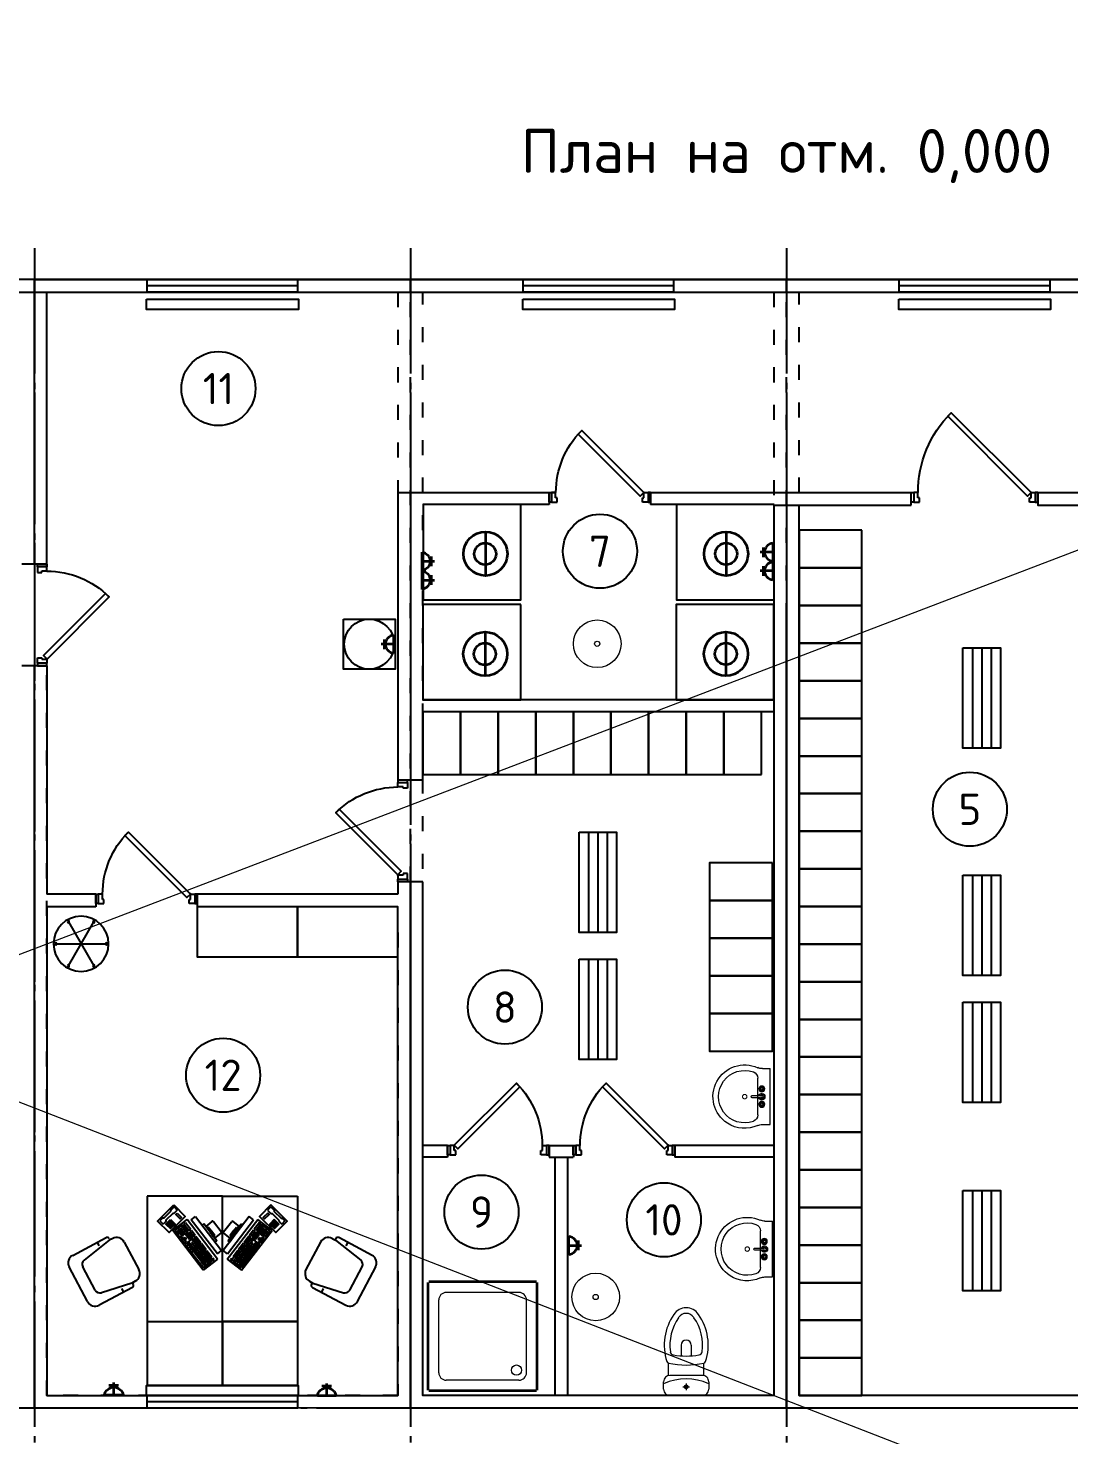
# Model space of a CAD drawing. Header units: millimetres. Extents: x 3795014 to 4300160, y 3869364 to 4016788.
# Drawn here: x 4190430 to 4198733, y 3992090 to 4003309 of the extents above; entities that cross this region are included whole.
import ezdxf
from ezdxf.enums import TextEntityAlignment as Align

# ---------------------------------------------------------------- set-up
doc = ezdxf.new("R2010")
doc.units = ezdxf.units.MM
doc.linetypes.add('ACAD_ISO03W100', pattern=[30, 12, -18])
doc.linetypes.add('DASHDOT_axis', pattern=[24, 20, -1.5, 1, -1.5])
doc.layers.get('Defpoints').update_dxf_attribs({"color": 3})
for name, color, linetype in [('Маркер помещения', 7, 'Continuous'), ('Местные отсосы', 7, 'Continuous'), ('Модуль3_9', 7, 'ACAD_ISO03W100'), ('Окно', 7, 'Continuous'), ('ТХ здание', 7, 'Continuous'), ('ТХ размеры', 7, 'Continuous')]:
    doc.layers.add(name, color=color, linetype=linetype)
for name, color, linetype, lineweight in [('Сантех', 7, 'Continuous', 0), ('Сантехника', 7, 'Continuous', 0), ('текст', 7, 'Continuous', 20), ('ТХ обор', 7, 'Continuous', 25), ('ЭО', 7, 'Continuous', 50)]:
    doc.layers.add(name, color=color, linetype=linetype, lineweight=lineweight)
doc.styles.add('ISOCPEUR', font='isocpeur.ttf')
doc.styles.add('ГОСТ 2.304', font='isocpeur.ttf')

# ---------------------------------------------------------------- blocks, each defined once
blk = doc.blocks.new('Q8')
at = {"layer": 'Сантех', "lineweight": 15}
for p, q in [((-410, -442), (-410, 418)), ((-400, 428), (460, 428)), ((-400, 418), (460, 418)), ((-400, -442), (-400, 418)), ((-260, 338), (320, 338)), ((460, -442), (460, 418)), ((470, -442), (470, 418)), ((-320, -302), (-320, 278)), ((380, -302), (380, 278)), ((-400, -442), (460, -442)), ((-260, -362), (320, -362)), ((-400, -452), (460, -452))]:
    blk.add_line(p, q, dxfattribs=at)
blk.add_circle((-239, -282), 40.9, dxfattribs=at)
for centre, start, end in [((-260, 278), 90, 180), ((320, 278), 0, 90), ((-260, -302), 180, 270), ((320, -302), 270, 0)]:
    blk.add_arc(centre, 60, start, end, dxfattribs=at)
blk = doc.blocks.new('*U37')
at = {"ltscale": 100}
blk.add_lwpolyline([(54, 39), (83, 11), (577, 505), (549, 533)], close=True, dxfattribs=at)
blk.add_arc((55, 38), 700, 0, 44.865, dxfattribs=at)
at = {"layer": 'ТХ здание', "ltscale": 100}
for p, q in [((20, 38), (20, -37)), ((51, 38), (20, 38)), ((53, -4), (53, 36)), ((757, -4), (757, 38)), ((757, 38), (790, 38)), ((790, 38), (790, -37)), ((20, -37), (65, -37)), ((65, -4), (53, -4)), ((65, -37), (65, -4)), ((745, -37), (745, -4)), ((745, -4), (757, -4)), ((790, -37), (745, -37))]:
    blk.add_line(p, q, dxfattribs=at)
for points in [[(20, -37), (0, -37), (0, 38), (20, 38)], [(790, -37), (810, -37), (810, 38), (790, 38)]]:
    blk.add_lwpolyline(points, close=True, dxfattribs=at)
blk.add_circle((53, 38), 2, dxfattribs=at)
blk = doc.blocks.new('*U36')
at = {"ltscale": 100}
blk.add_lwpolyline([(54, 39), (83, 11), (719, 647), (690, 675)], close=True, dxfattribs=at)
blk.add_arc((55, 38), 900, 0, 44.865, dxfattribs=at)
at = {"layer": 'ТХ здание', "ltscale": 100}
for p, q in [((20, 38), (20, -37)), ((51, 38), (20, 38)), ((53, -4), (53, 36)), ((957, -4), (957, 38)), ((957, 38), (990, 38)), ((990, 38), (990, -37)), ((20, -37), (65, -37)), ((65, -4), (53, -4)), ((65, -37), (65, -4)), ((945, -37), (945, -4)), ((945, -4), (957, -4)), ((990, -37), (945, -37))]:
    blk.add_line(p, q, dxfattribs=at)
for points in [[(20, -37), (0, -37), (0, 38), (20, 38)], [(990, -37), (1010, -37), (1010, 38), (990, 38)]]:
    blk.add_lwpolyline(points, close=True, dxfattribs=at)
blk.add_circle((53, 38), 2, dxfattribs=at)
blk = doc.blocks.new('Вешалка напольная')
at = {"layer": 'ТХ обор', "ltscale": 100}
for p, q in [((0, 202), (0, -202)), ((175, 101), (-175, -101)), ((-175, 101), (175, -101))]:
    blk.add_line(p, q, dxfattribs=at)
for centre, radius in [((0, 0), 220), ((0, 202), 7.19), ((-175, 101), 7.19), ((175, 101), 7.19), ((-175, -101), 7.19), ((175, -101), 7.19), ((0, -202), 7.19)]:
    blk.add_circle(centre, radius, dxfattribs=at)
blk = doc.blocks.new('Телефон')
at = {"layer": 'ТХ обор', "ltscale": 100}
for p, q in [((14, 60), (57, 60)), ((14, -127), (57, -127)), ((75, -47), (135, -47)), ((75, -62), (135, -62)), ((75, -77), (135, -77)), ((75, -92), (135, -92)), ((75, -107), (135, -107)), ((90, -47), (90, -107)), ((105, -47), (105, -107)), ((120, -47), (120, -107))]:
    blk.add_line(p, q, dxfattribs=at)
for points in [[(0, 72), (152, 72), (152, -143), (0, -143)], [(75, 40), (135, 40), (135, 22), (75, 22)], [(75, -47), (135, -47), (135, -107), (75, -107)]]:
    blk.add_lwpolyline(points, close=True, dxfattribs=at)
for points in [[(14, 60), (14, 16), (21, 7), (21, -82), (14, -91), (14, -127)], [(57, 60), (57, 16), (50, 7), (50, -82), (57, -91), (57, -127)]]:
    blk.add_lwpolyline(points, dxfattribs=at)
blk = doc.blocks.new('*U45')
at = {"ltscale": 100}
blk.add_lwpolyline([(54, 39), (83, 11), (577, 505), (549, 533)], close=True, dxfattribs=at)
blk.add_arc((55, 38), 700, 0, 44.865, dxfattribs=at)
at = {"layer": 'ТХ здание', "ltscale": 100}
for p, q in [((20, 38), (20, -37)), ((51, 38), (20, 38)), ((53, -4), (53, 36)), ((757, -4), (757, 38)), ((757, 38), (790, 38)), ((790, 38), (790, -37)), ((20, -37), (65, -37)), ((65, -4), (53, -4)), ((65, -37), (65, -4)), ((745, -37), (745, -4)), ((745, -4), (757, -4)), ((790, -37), (745, -37))]:
    blk.add_line(p, q, dxfattribs=at)
for points in [[(20, -37), (0, -37), (0, 38), (20, 38)], [(790, -37), (810, -37), (810, 38), (790, 38)]]:
    blk.add_lwpolyline(points, close=True, dxfattribs=at)
blk.add_circle((53, 38), 2, dxfattribs=at)
blk = doc.blocks.new('*U59')
at = {"layer": 'ТХ обор', "color": 0, "linetype": 'ByBlock', "lineweight": -2, "ltscale": 100}
blk.add_lwpolyline([(-250, 150), (250, 150), (250, -150), (-250, -150)], close=True, dxfattribs=at)
blk = doc.blocks.new('*U60')
at = {"layer": 'ТХ обор', "color": 0, "linetype": 'ByBlock', "lineweight": -2, "transparency": 16777216}
for p in [(0, 6600), (0, 6300), (0, 6000), (0, 5700), (0, 5400), (0, 5100), (0, 4800), (0, 4500), (0, 4200), (0, 3900), (0, 3600), (0, 3300), (0, 3000), (0, 2700), (0, 2400), (0, 2100), (0, 1800), (0, 1500), (0, 1200), (0, 900), (0, 600), (0, 300), (0, 0)]:
    blk.add_blockref('*U59', p, dxfattribs=at)
blk = doc.blocks.new('Розетка 220В')
at = {"layer": 'ЭО', "lineweight": 35, "ltscale": 20}
for p, q in [((148, 0), (-148, 0)), ((0, 0), (0, -199)), ((76, -152), (-78, -152))]:
    blk.add_line(p, q, dxfattribs=at)
blk.add_arc((0, 22), 150, 188.605, 351.395, dxfattribs=at)
blk = doc.blocks.new('*U48')
at = {"ltscale": 100}
blk.add_lwpolyline([(-54, 39), (-83, 11), (-577, 505), (-549, 533)], close=True, dxfattribs=at)
blk.add_arc((-55, 38), 700, 135.135, 180, dxfattribs=at)
at = {"layer": 'ТХ здание', "ltscale": 100}
for p, q in [((-790, 38), (-790, -37)), ((-757, 38), (-790, 38)), ((-757, -4), (-757, 38)), ((-53, -4), (-53, 36)), ((-51, 38), (-20, 38)), ((-20, 38), (-20, -37)), ((-790, -37), (-745, -37)), ((-745, -4), (-757, -4)), ((-745, -37), (-745, -4)), ((-65, -37), (-65, -4)), ((-65, -4), (-53, -4)), ((-20, -37), (-65, -37))]:
    blk.add_line(p, q, dxfattribs=at)
for points in [[(-790, -37), (-810, -37), (-810, 38), (-790, 38)], [(-20, -37), (0, -37), (0, 38), (-20, 38)]]:
    blk.add_lwpolyline(points, close=True, dxfattribs=at)
blk.add_circle((-53, 38), 2, dxfattribs=at)
blk = doc.blocks.new('458789')
at = {"layer": 'Сантех'}
for p, q in [((23030, 7297), (23030, 7557)), ((23080, 7607), (23140, 7607)), ((23189, 7568), (23289, 7568)), ((23190, 7297), (23190, 7557)), ((23125, 7427), (23073, 7427)), ((23099, 7453), (23099, 7401)), ((23274, 7467), (23273, 7467)), ((23432, 7467), (23346, 7467)), ((23274, 7387), (23273, 7387)), ((23432, 7387), (23346, 7387)), ((23140, 7247), (23080, 7247)), ((23189, 7285), (23289, 7285))]:
    blk.add_line(p, q, dxfattribs=at)
for radius in [14.8, 9.75]:
    blk.add_circle((23099, 7427), radius, dxfattribs=at)
for centre, radius, start, end in [((23080, 7557), 50, 90, 180), ((22738, 7427), 425, 334.9648, 25.0352), ((23140, 7557), 50, 0, 90), ((23900, 7427), 627, 167.1176, 192.8824), ((23308, 7562), 20, 108.1908, 167.1176), ((23433, 7181), 421, 54.687, 108.1908), ((23900, 7427), 555, 169.3897, 190.6103), ((23383, 7524), 30, 98.294, 169.3897), ((23433, 7181), 376, 54.687, 98.294), ((23614, 7427), 116, 302.6659, 57.3341), ((23432, 7427), 40, 270, 90), ((23614, 7427), 71.3, 302.6659, 57.3341), ((23080, 7297), 50, 180, 270), ((23140, 7297), 50, 270, 0), ((23433, 7672), 421, 251.8092, 305.313), ((23383, 7330), 30, 190.6103, 261.706), ((23433, 7672), 376, 261.706, 305.313), ((23308, 7291), 20, 192.8824, 251.8092)]:
    blk.add_arc(centre, radius, start, end, dxfattribs=at)
blk = doc.blocks.new('Q9')
at = {"layer": 'Сантехника'}
for p, q in [((-128, 219), (-184, 219)), ((-184, -186), (-184, 219)), ((-95, -117), (-95, 149)), ((-128, -186), (-184, -186))]:
    blk.add_line(p, q, dxfattribs=at)
at = {"layer": 'Сантехника', "const_width": 8.1}
blk.add_lwpolyline([(0, 32, 1), (0, 0, 1)], format="xyb", close=True, dxfattribs=at)
at = {"layer": 'Сантехника'}
for centre, radius, start, end in [((-128, 300), 81, 270, 294.3129), ((0, 16), 230, 302.939, 114.3129), ((0, 16), 190, 250.6297, 109.3703), ((-47, 149), 48.6, 109.3703, 180), ((-128, -267), 81, 65.6871, 90), ((-47, -117), 48.6, 180, 250.6297), ((0, 16), 230, 245.6871, 302.939)]:
    blk.add_arc(centre, radius, start, end, dxfattribs=at)
blk = doc.blocks.new('DDDI4')
for p, q in [((102271.73, 37524.47), (102271.46, 37524.47)), ((102271.73, 37524.22), (102271.46, 37524.22)), ((102272.09, 37524.82), (102272.09, 37525.09)), ((102272.09, 37523.86), (102272.09, 37523.59)), ((102272.34, 37524.82), (102272.34, 37525.09)), ((102272.34, 37523.86), (102272.34, 37523.59)), ((102272.69, 37524.47), (102272.96, 37524.47)), ((102272.69, 37524.22), (102272.96, 37524.22)), ((102275.34, 37523.48), (102275.34, 37519.84)), ((102276.34, 37519.84), (102276.34, 37523.48)), ((102278.98, 37524.47), (102278.71, 37524.47)), ((102278.98, 37524.22), (102278.71, 37524.22)), ((102279.34, 37524.82), (102279.34, 37525.09)), ((102279.34, 37523.86), (102279.34, 37523.59)), ((102279.59, 37524.82), (102279.59, 37525.09)), ((102279.59, 37523.86), (102279.59, 37523.59)), ((102279.94, 37524.47), (102280.21, 37524.47)), ((102279.94, 37524.22), (102280.21, 37524.22))]:
    blk.add_line(p, q)
for centre, radius in [((102272.21, 37524.34), 1.38), ((102272.21, 37525.34), 0.28), ((102279.46, 37524.34), 1.38), ((102279.46, 37525.34), 0.28), ((102271.21, 37524.34), 0.28), ((102272.21, 37524.34), 0.5), ((102272.21, 37523.34), 0.28), ((102273.21, 37524.34), 0.28), ((102275.84, 37524.34), 0.5), ((102278.46, 37524.34), 0.28), ((102279.46, 37524.34), 0.5), ((102279.46, 37523.34), 0.28), ((102280.46, 37524.34), 0.28)]:
    blk.add_circle(centre, radius)
for centre, radius, start, end in [((102272.21, 37524.34), 1, 105.2407, 164.2093), ((102275.84, 37524.34), 1.5, 289.6514, 250.3603), ((102275.84, 37524.34), 1, 300.3431, 239.7554), ((102272.21, 37524.34), 1, 196.2342, 253.9047), ((102272.21, 37524.34), 1, 16.44125, 74.07887), ((102272.21, 37524.34), 1, 286.12, 344.0884), ((102275.84, 37519.84), 0.5, 180, 0), ((102279.46, 37524.34), 1, 106.12, 164.0884), ((102279.46, 37524.34), 1, 196.4413, 254.0789), ((102279.46, 37524.34), 1, 285.2407, 344.2093), ((102279.46, 37524.34), 1, 16.23422, 73.90469)]:
    blk.add_arc(centre, radius, start, end)
blk = doc.blocks.new('528565')
at = {"layer": 'Сантех'}
for name, p, xscale, yscale, zscale, rotation in [('Q9', (83448, 43160), 1.10000000000582, 1.10000000000582, 1.10000000000582, 90), ('DDDI4', (1811892, 677185), 16.9, 16.9, 16.9, 180)]:
    blk.add_blockref(name, p, dxfattribs=dict(at, xscale=xscale, yscale=yscale, zscale=zscale, rotation=rotation))
blk = doc.blocks.new('*U49')
at = {"ltscale": 100}
blk.add_lwpolyline([(54, -39), (83, -11), (577, -505), (549, -533)], close=True, dxfattribs=at)
blk.add_arc((55, -38), 700, 315.135, 0, dxfattribs=at)
at = {"layer": 'ТХ здание', "ltscale": 100}
for p, q in [((20, -38), (20, 38)), ((20, 38), (65, 38)), ((65, 4), (53, 4)), ((53, 4), (53, -36)), ((65, 38), (65, 4)), ((790, 38), (745, 38)), ((745, 38), (745, 4)), ((745, 4), (757, 4)), ((757, 4), (757, -38)), ((790, -38), (790, 38)), ((51, -38), (20, -38)), ((757, -38), (790, -38))]:
    blk.add_line(p, q, dxfattribs=at)
for points in [[(20, 38), (0, 38), (0, -38), (20, -38)], [(790, 38), (810, 38), (810, -38), (790, -38)]]:
    blk.add_lwpolyline(points, close=True, dxfattribs=at)
blk.add_circle((53, -38), 2, dxfattribs=at)
blk = doc.blocks.new('*U51')
at = {"layer": 'ТХ обор', "color": 0, "linetype": 'ByBlock', "lineweight": -2, "ltscale": 100}
blk.add_lwpolyline([(-250, 150), (250, 150), (250, -150), (-250, -150)], close=True, dxfattribs=at)
blk = doc.blocks.new('*U52')
at = {"layer": 'ТХ обор', "color": 0, "linetype": 'ByBlock', "lineweight": -2, "transparency": 16777216}
for p in [(0, 2400), (0, 2100), (0, 1800), (0, 1500), (0, 1200), (0, 900), (0, 600), (0, 300), (0, 0)]:
    blk.add_blockref('*U51', p, dxfattribs=at)
blk = doc.blocks.new('*U53')
at = {"layer": 'ТХ обор', "color": 0, "linetype": 'ByBlock', "lineweight": -2, "ltscale": 100}
blk.add_lwpolyline([(-250, 150), (250, 150), (250, -150), (-250, -150)], close=True, dxfattribs=at)
blk = doc.blocks.new('*U54')
at = {"layer": 'ТХ обор', "color": 0, "linetype": 'ByBlock', "lineweight": -2, "transparency": 16777216}
for p in [(0, 1200), (0, 900), (0, 600), (0, 300), (0, 0)]:
    blk.add_blockref('*U53', p, dxfattribs=at)

msp = doc.modelspace()

# ---------------------------------------------------------------- linework, layer by layer
at = {"layer": 'Defpoints', "lineweight": 20, "ltscale": 100}
msp.add_lwpolyline([(4208347.9, 4002789.2), (4168328.3, 3987508.9), (4168328.3, 4003308.9), (4211670.5, 3986460.7)], dxfattribs=at)
at = {"layer": 'Маркер помещения'}
for centre in [(4191948.6, 4000434.2), (4194992.5, 3999137), (4197943.4, 3997079.5), (4194233.8, 3995501.7), (4191986.1, 3994958.3), (4194047.2, 3993867.4), (4195502.6, 3993805.2)]:
    msp.add_circle(centre, 295.4, dxfattribs=at)
at = {"layer": 'Местные отсосы', "lineweight": 35, "ltscale": 100}
for p, q in [((4194078.8, 3999293.6), (4194078.8, 3998940.4)), ((4195998.8, 3999293.6), (4195998.8, 3998940.4)), ((4194076.9, 3998495.3), (4194076.9, 3998142.1)), ((4195996.9, 3998495.3), (4195996.9, 3998142.1))]:
    msp.add_line(p, q, dxfattribs=at)
for centre, radius in [((4194078.8, 3999117), 175), ((4195998.8, 3999117), 175), ((4194076, 3999115.9), 87), ((4195998.8, 3999117), 87), ((4194076.9, 3998318.7), 175), ((4195996.9, 3998318.7), 175), ((4194074.1, 3998317.7), 87), ((4195996.9, 3998318.7), 87)]:
    msp.add_circle(centre, radius, dxfattribs=at)
at = {"layer": 'Модуль3_9', "ltscale": 10}
for points in [[(4190480.2, 3993073.5), (4190480.2, 3992304.2), (4187480.2, 3992304.2), (4187480.2, 4001304.2), (4190480.2, 4001304.2), (4190480.2, 3999033.5)], [(4190480.2, 3999033.5), (4190480.2, 4001304.2), (4193480.2, 4001304.2), (4193480.2, 3992304.2), (4190480.2, 3992304.2), (4190480.2, 3993073.5)], [(4199480.2, 3996994.2), (4199480.2, 3992304.2), (4196480.2, 3992304.2), (4196480.2, 4001304.2), (4199480.2, 4001304.2), (4199480.2, 3997804.2)], [(4190580.2, 3998978.5), (4190580.2, 4001204.2), (4193380.2, 4001204.2), (4193379.7, 3997312.1)], [(4199380.2, 3996994.2), (4199380.2, 3992404.2), (4196580.2, 3992404.2), (4196580.2, 4001204.2), (4199380.2, 4001204.2), (4199380.2, 3997804.2)], [(4190580.2, 3993828.5), (4190580.2, 3998333)], [(4190480.2, 3993883.5), (4190480.2, 3998223.5)], [(4190480.2, 3998223.5), (4190480.2, 3993883.5)], [(4193379.7, 3996095.9), (4193380.2, 3992404.2), (4192275.7, 3992404.2)], [(4191430.2, 3992404.2), (4190580.2, 3992404.2), (4190580.2, 3993828.5)]]:
    msp.add_lwpolyline(points, dxfattribs=at)
for points in [[(4193480.2, 4001304.2), (4196480.2, 4001304.2), (4196480.2, 3992304.2), (4193480.2, 3992304.2)], [(4193580.2, 4001204.2), (4196380.2, 4001204.2), (4196380.2, 3992404.2), (4193580.2, 3992404.2)]]:
    msp.add_lwpolyline(points, close=True, dxfattribs=at)
at = {"layer": 'Окно'}
for p, q in [((4192580.2, 4001254.2), (4191380.2, 4001254.2)), ((4195580.2, 4001254.2), (4194380.2, 4001254.2)), ((4198580.2, 4001254.2), (4197380.2, 4001254.2)), ((4192580.2, 3992354.2), (4191380.2, 3992354.2))]:
    msp.add_line(p, q, dxfattribs=at)
for points in [[(4192580.2, 4001304.2), (4192580.2, 4001204.2), (4191380.2, 4001204.2), (4191380.2, 4001304.2), (4192580.2, 4001304.2)], [(4195580.2, 4001304.2), (4195580.2, 4001204.2), (4194380.2, 4001204.2), (4194380.2, 4001304.2), (4195580.2, 4001304.2)], [(4198580.2, 4001304.2), (4198580.2, 4001204.2), (4197380.2, 4001204.2), (4197380.2, 4001304.2), (4198580.2, 4001304.2)], [(4192580.2, 3992404.2), (4192580.2, 3992304.2), (4191380.2, 3992304.2), (4191380.2, 3992404.2), (4192580.2, 3992404.2)]]:
    msp.add_lwpolyline(points, dxfattribs=at)
at = {"layer": 'Сантех'}
for centre, radius in [((4194970.3, 3998399.1), 190), ((4194970.3, 3998399.1), 20.6), ((4194958, 3993190.3), 190), ((4194958, 3993190.3), 20.6)]:
    msp.add_circle(centre, radius, dxfattribs=at)
at = {"layer": 'ТХ здание'}
for p, q in [((4194585.8, 3999604.2), (4194585.8, 3999510)), ((4195395.8, 3999604.2), (4195395.8, 3999510)), ((4197475.2, 3999504.2), (4197475.2, 3999604.2)), ((4196380.2, 3999504.2), (4196580.2, 3999504.2)), ((4190580.2, 3999033.5), (4190379.7, 3999033.5)), ((4190580.2, 3998223.5), (4190379.7, 3998223.5)), ((4190580.2, 3998223.5), (4190580.2, 3996402.1)), ((4193580.2, 3997312.1), (4193580.2, 3997857.5)), ((4193580.2, 3997312.1), (4193379.7, 3997312.1)), ((4193580.2, 3996502.1), (4193379.7, 3996502.1)), ((4193379.7, 3996502.1), (4193379.7, 3996402.1)), ((4190969.7, 3996402.1), (4190969.7, 3996302.1)), ((4191779.7, 3996402.1), (4191779.7, 3996302.1)), ((4193776.4, 3994398.5), (4193776.4, 3994304.2)), ((4194586.4, 3994398.5), (4194779.5, 3994398.5)), ((4194587, 3994398.5), (4194587, 3994304.2)), ((4194780, 3994398.5), (4194780, 3994304.2)), ((4195589.5, 3994398.5), (4195589.5, 3994304.2)), ((4194585.8, 3994304.2), (4194778.9, 3994304.2)), ((4194632.3, 3994304.2), (4194632.3, 3992404.2)), ((4194732.3, 3994304.2), (4194732.3, 3992404.2)), ((4193480.2, 3992304.2), (4189432.4, 3992305.5))]:
    msp.add_line(p, q, dxfattribs=at)
for points in [[(4205480.2, 4000966.5), (4205480.2, 4001304.2), (4187480.2, 4001304.2), (4187480.2, 4001076), (4187480.2, 3995039.2)], [(4190480.2, 4001204.2), (4190480.2, 4001304.2), (4193480.2, 4001304.2)], [(4190480.2, 4001304.2), (4190480.2, 4001204.2)], [(4193480.2, 4001204.2), (4193480.2, 4001304.2), (4196480.2, 4001304.2)], [(4193480.2, 4001304.2), (4193480.2, 4001204.2)], [(4196480.2, 4001204.2), (4196480.2, 4001304.2), (4199480.2, 4001304.2)], [(4196480.2, 4001304.2), (4196480.2, 4001204.2)], [(4187580.2, 4001076), (4187580.2, 4001204.2), (4205380.2, 4001204.2)], [(4190480.2, 3999033.5), (4190480.2, 4001204.2)], [(4190580.2, 3998978.5), (4190580.2, 4001204.2)], [(4193380.2, 3999604.2), (4193379.7, 3997312.1)], [(4194640.8, 3999604.2), (4193380.2, 3999604.2)], [(4196480.2, 3999604.2), (4196480.2, 3992304.2), (4193480.2, 3992304.2), (4193480.2, 3996502.1)], [(4193480.2, 3999604.2), (4193480.2, 3997312.1)], [(4196480.2, 3999604.2), (4195395.8, 3999604.2)], [(4196480.2, 3999504.2), (4196480.2, 3999604.2)], [(4196480.2, 3999604.2), (4196480.2, 3999504.2)], [(4197475.2, 3999604.2), (4196480.2, 3999604.2)], [(4194585.8, 3999510), (4193580.2, 3999510)], [(4196380.2, 3999510), (4195395.8, 3999510)], [(4199380.2, 3996994.2), (4199380.2, 3992404.2), (4196580.2, 3992404.2), (4196580.2, 3999504.2)], [(4196580.2, 3999448.4), (4196580.2, 3999504.2), (4197475.2, 3999504.2)], [(4196380.2, 3998694.2), (4196380.2, 3992404.2), (4193580.2, 3992404.2), (4193580.2, 3996502.1)], [(4199480.2, 3996994.2), (4199480.2, 3992304.2), (4196480.2, 3992304.2), (4196480.2, 3998694.2)], [(4190480.2, 3992305.2), (4190480.2, 3993883.5), (4190480.2, 3998223.5)], [(4196380.2, 3997951.7), (4193580.2, 3997951.7)], [(4196380.2, 3997857.5), (4193580.2, 3997857.5)], [(4193480.2, 3996502.1), (4193480.2, 3992304.2)], [(4190969.7, 3996402.1), (4190580.2, 3996402.1)], [(4193379.7, 3996402.1), (4191779.7, 3996402.1)], [(4190969.7, 3996302.1), (4190580.2, 3996302.1), (4190580.2, 3993129.3), (4190580.2, 3992404.2), (4191430.2, 3992404.2), (4193380.2, 3992404.2), (4193379.7, 3996302.1), (4191779.7, 3996302.1)], [(4193379.7, 3996302.1), (4193379.7, 3996302.1), (4192295.3, 3996302.1)], [(4193775.8, 3994398.5), (4193580.2, 3994398.5)], [(4196380.2, 3994398.5), (4195589.5, 3994398.5)], [(4193776.4, 3994304.2), (4193580.2, 3994304.2)], [(4196380.2, 3994304.2), (4195589.5, 3994304.2)]]:
    msp.add_lwpolyline(points, dxfattribs=at)
msp.add_lwpolyline([(4199480.2, 3999504.2), (4201371.2, 3999504.2), (4202580.2, 3999504.2), (4202944.3, 3999504.2), (4202944.3, 3999604.2), (4201371.2, 3999604.2), (4198485.2, 3999604.2), (4198485.2, 3999504.2)], close=True, dxfattribs=at)
at = {"layer": 'ТХ обор'}
for p, q in [((4197963, 3998366.2), (4197963, 3997566.2)), ((4198038, 3998366.2), (4198038, 3997566.2)), ((4198113, 3998366.2), (4198113, 3997566.2)), ((4194900.4, 3996897.5), (4194900.4, 3996097.5)), ((4194975.4, 3996897.5), (4194975.4, 3996097.5)), ((4195050.4, 3996897.5), (4195050.4, 3996097.5)), ((4197963, 3996554.2), (4197963, 3995754.2)), ((4198038, 3996554.2), (4198038, 3995754.2)), ((4198113, 3996554.2), (4198113, 3995754.2)), ((4194900.4, 3995884.5), (4194900.4, 3995084.5)), ((4194975.4, 3995884.5), (4194975.4, 3995084.5)), ((4195050.4, 3995884.5), (4195050.4, 3995084.5)), ((4197963, 3995541.3), (4197963, 3994741.3)), ((4198038, 3995541.3), (4198038, 3994741.3)), ((4198113, 3995541.3), (4198113, 3994741.3)), ((4197963, 3994038), (4197963, 3993238)), ((4198038, 3994038), (4198038, 3993238)), ((4198113, 3994038), (4198113, 3993238)), ((4191583.4, 3993721.1), (4191698, 3993809.3)), ((4191601.3, 3993718.7), (4191665.4, 3993768.1)), ((4191665.4, 3993768.1), (4191706.9, 3993714.1)), ((4191672.8, 3993773.8), (4191685.6, 3993783.6)), ((4191672.8, 3993773.8), (4191714.3, 3993719.8)), ((4191685.6, 3993783.6), (4191727.1, 3993729.7)), ((4191942, 3993492.4), (4191698, 3993809.3)), ((4191731.9, 3993804.5), (4191765.6, 3993830.6)), ((4191940, 3993535.1), (4191731.9, 3993804.5)), ((4191765.6, 3993830.6), (4191973.7, 3993561.1)), ((4191831.1, 3993773.6), (4191817.6, 3993763.2)), ((4191935.1, 3993638.9), (4191831.1, 3993773.6)), ((4191897, 3993792.3), (4191846.7, 3993753.4)), ((4191971.4, 3993709.9), (4191909, 3993790.7)), ((4192194.8, 3993830.6), (4191986.8, 3993561.1)), ((4191989, 3993709.9), (4192051.5, 3993790.7)), ((4192018.4, 3993492.4), (4192262.4, 3993809.3)), ((4192020.4, 3993535.1), (4192228.5, 3993804.5)), ((4192025.3, 3993638.9), (4192129.3, 3993773.6)), ((4192063.4, 3993792.3), (4192113.7, 3993753.4)), ((4192129.3, 3993773.6), (4192142.8, 3993763.2)), ((4192228.5, 3993804.5), (4192194.8, 3993830.6)), ((4192274.8, 3993783.6), (4192233.3, 3993729.7)), ((4192287.7, 3993773.8), (4192246.1, 3993719.8)), ((4192295.1, 3993768.1), (4192253.5, 3993714.1)), ((4192377, 3993721.1), (4192262.4, 3993809.3)), ((4192287.7, 3993773.8), (4192274.8, 3993783.6)), ((4192359.1, 3993718.7), (4192295.1, 3993768.1)), ((4191827.4, 3993404.1), (4191583.4, 3993721.1)), ((4191601.3, 3993718.7), (4191642.8, 3993664.8)), ((4191611.7, 3993705.2), (4191675.7, 3993754.6)), ((4191622.1, 3993691.8), (4191686.1, 3993741.1)), ((4191655.6, 3993674.7), (4191624.5, 3993715.1)), ((4191668.5, 3993684.5), (4191626.9, 3993738.5)), ((4191642.8, 3993664.8), (4191706.9, 3993714.1)), ((4191645.3, 3993688.1), (4191696.5, 3993727.6)), ((4191648, 3993658), (4191660.8, 3993667.9)), ((4191648, 3993658), (4191679.2, 3993617.6)), ((4191681.3, 3993694.4), (4191650.1, 3993734.8)), ((4191694.1, 3993704.2), (4191652.6, 3993758.2)), ((4191658.4, 3993644.6), (4191684, 3993664.3)), ((4191692, 3993627.4), (4191660.8, 3993667.9)), ((4191668.8, 3993631.1), (4191694.4, 3993650.8)), ((4191694.4, 3993650.8), (4191684, 3993664.3)), ((4191684.4, 3993610.8), (4191748.4, 3993660.2)), ((4191686.5, 3993687.6), (4191712.1, 3993707.4)), ((4191717.6, 3993647.2), (4191686.5, 3993687.6)), ((4191696.8, 3993674.1), (4191722.5, 3993693.9)), ((4191730.4, 3993657), (4191699.3, 3993697.5)), ((4191707.2, 3993660.7), (4191732.9, 3993680.4)), ((4191712.1, 3993707.4), (4191743.2, 3993666.9)), ((4191714.3, 3993719.8), (4191727.1, 3993729.7)), ((4191717.6, 3993647.2), (4191743.2, 3993666.9)), ((4191719.5, 3993713.1), (4191732.3, 3993722.9)), ((4191719.5, 3993713.1), (4191750.7, 3993672.6)), ((4191729.9, 3993699.6), (4191742.7, 3993709.5)), ((4191732.3, 3993722.9), (4191763.5, 3993682.5)), ((4191881, 3993461.5), (4191735.6, 3993650.3)), ((4191740.3, 3993686.1), (4191753.1, 3993696)), ((4191748.4, 3993660.2), (4191893.8, 3993471.3)), ((4191750.7, 3993672.6), (4191763.5, 3993682.5)), ((4191755.9, 3993665.9), (4191768.7, 3993675.7)), ((4191755.9, 3993665.9), (4191794.6, 3993615.5)), ((4191768.7, 3993675.7), (4191807.4, 3993625.4)), ((4191775.2, 3993640.7), (4191788, 3993650.6)), ((4191867.2, 3993747.7), (4191857.1, 3993739.9)), ((4191893.2, 3993714), (4191867.2, 3993747.7)), ((4191869.6, 3993695.8), (4191880, 3993682.4)), ((4191880, 3993682.4), (4191921.7, 3993628.5)), ((4191883.1, 3993706.2), (4191935.1, 3993638.9)), ((4191935.1, 3993638.9), (4191883.1, 3993706.2)), ((4191883.1, 3993706.2), (4191909.1, 3993672.6)), ((4191919.2, 3993680.4), (4191893.2, 3993714)), ((4191919.2, 3993680.4), (4191893.2, 3993714)), ((4191893.2, 3993714), (4191919.2, 3993680.4)), ((4191893.2, 3993714), (4191919.2, 3993680.4)), ((4191909.1, 3993672.6), (4191919.2, 3993680.4)), ((4191919.5, 3993659.1), (4191969.9, 3993698)), ((4192040.9, 3993659.1), (4191990.6, 3993698)), ((4192077.3, 3993706.2), (4192025.3, 3993638.9)), ((4192025.3, 3993638.9), (4192077.3, 3993706.2)), ((4192080.4, 3993682.4), (4192038.8, 3993628.5)), ((4192041.2, 3993680.4), (4192067.2, 3993714)), ((4192041.2, 3993680.4), (4192067.2, 3993714)), ((4192067.2, 3993714), (4192041.2, 3993680.4)), ((4192067.2, 3993714), (4192041.2, 3993680.4)), ((4192051.3, 3993672.6), (4192041.2, 3993680.4)), ((4192077.3, 3993706.2), (4192051.3, 3993672.6)), ((4192212, 3993660.2), (4192066.6, 3993471.3)), ((4192067.2, 3993714), (4192093.2, 3993747.7)), ((4192079.5, 3993461.5), (4192224.8, 3993650.3)), ((4192090.8, 3993695.8), (4192080.4, 3993682.4)), ((4192093.2, 3993747.7), (4192103.3, 3993739.9)), ((4192133, 3993404.1), (4192377, 3993721.1)), ((4192191.8, 3993675.7), (4192153, 3993625.4)), ((4192204.6, 3993665.9), (4192165.8, 3993615.5)), ((4192185.2, 3993640.7), (4192172.4, 3993650.6)), ((4192204.6, 3993665.9), (4192191.8, 3993675.7)), ((4192228.1, 3993722.9), (4192197, 3993682.5)), ((4192209.8, 3993672.6), (4192197, 3993682.5)), ((4192220.2, 3993686.1), (4192207.4, 3993696)), ((4192240.9, 3993713.1), (4192209.8, 3993672.6)), ((4192276.1, 3993610.8), (4192212, 3993660.2)), ((4192248.4, 3993707.4), (4192217.2, 3993666.9)), ((4192242.8, 3993647.2), (4192217.2, 3993666.9)), ((4192230.6, 3993699.6), (4192217.7, 3993709.5)), ((4192253.2, 3993660.7), (4192227.6, 3993680.4)), ((4192240.9, 3993713.1), (4192228.1, 3993722.9)), ((4192230, 3993657), (4192261.2, 3993697.5)), ((4192246.1, 3993719.8), (4192233.3, 3993729.7)), ((4192263.6, 3993674.1), (4192238, 3993693.9)), ((4192242.8, 3993647.2), (4192274, 3993687.6)), ((4192274, 3993687.6), (4192248.4, 3993707.4)), ((4192317.6, 3993664.8), (4192253.5, 3993714.1)), ((4192315.2, 3993688.1), (4192263.9, 3993727.6)), ((4192266, 3993650.8), (4192276.4, 3993664.3)), ((4192291.6, 3993631.1), (4192266, 3993650.8)), ((4192266.4, 3993704.2), (4192307.9, 3993758.2)), ((4192268.5, 3993627.4), (4192299.6, 3993667.9)), ((4192338.4, 3993691.8), (4192274.3, 3993741.1)), ((4192302, 3993644.6), (4192276.4, 3993664.3)), ((4192279.2, 3993694.4), (4192310.3, 3993734.8)), ((4192312.4, 3993658), (4192281.3, 3993617.6)), ((4192348.8, 3993705.2), (4192284.7, 3993754.6)), ((4192292, 3993684.5), (4192333.5, 3993738.5)), ((4192312.4, 3993658), (4192299.6, 3993667.9)), ((4192304.8, 3993674.7), (4192335.9, 3993715.1)), ((4192359.1, 3993718.7), (4192317.6, 3993664.8)), ((4191679.2, 3993617.6), (4191692, 3993627.4)), ((4191684.4, 3993610.8), (4191829.7, 3993422)), ((4191696.7, 3993594.8), (4191709.5, 3993604.7)), ((4191842.5, 3993431.9), (4191697.2, 3993620.7)), ((4191706.9, 3993608.1), (4191719.7, 3993618)), ((4191709, 3993578.8), (4191721.8, 3993588.7)), ((4191855.4, 3993441.7), (4191710, 3993630.6)), ((4191721.4, 3993562.8), (4191734.2, 3993572.7)), ((4191723.3, 3993586.8), (4191736.1, 3993596.6)), ((4191731.1, 3993603.1), (4191743.9, 3993613)), ((4191733, 3993574.2), (4191745.8, 3993584)), ((4191733.7, 3993546.8), (4191746.5, 3993556.6)), ((4191737.3, 3993621.5), (4191750.2, 3993631.4)), ((4191868.2, 3993451.6), (4191737.3, 3993621.5)), ((4191740.8, 3993590.6), (4191753.6, 3993600.4)), ((4191742.7, 3993561.6), (4191755.5, 3993571.4)), ((4191745.3, 3993637.7), (4191758.1, 3993647.6)), ((4191747, 3993609), (4191759.8, 3993618.8)), ((4191750.5, 3993578), (4191763.3, 3993587.8)), ((4191752.4, 3993549), (4191765.2, 3993558.9)), ((4191755, 3993625.1), (4191767.8, 3993635)), ((4191756.7, 3993596.4), (4191769.5, 3993606.2)), ((4191760.2, 3993565.4), (4191773, 3993575.2)), ((4191762.1, 3993536.4), (4191774.9, 3993546.3)), ((4191764.7, 3993612.5), (4191777.5, 3993622.4)), ((4191766.4, 3993583.8), (4191779.2, 3993593.6)), ((4191769.9, 3993552.8), (4191782.7, 3993562.7)), ((4191774.4, 3993599.9), (4191787.2, 3993609.8)), ((4191776.1, 3993571.2), (4191788.9, 3993581.1)), ((4191779.6, 3993540.2), (4191792.4, 3993550.1)), ((4191784.1, 3993587.4), (4191796.9, 3993597.2)), ((4191784.9, 3993628.1), (4191797.7, 3993638)), ((4191785.8, 3993558.6), (4191798.6, 3993568.5)), ((4191789.3, 3993527.6), (4191802.1, 3993537.5)), ((4191793.8, 3993574.8), (4191806.6, 3993584.6)), ((4191794.6, 3993615.5), (4191807.4, 3993625.4)), ((4191795.5, 3993546), (4191808.3, 3993555.9)), ((4191799.8, 3993608.8), (4191812.6, 3993618.6)), ((4191799.8, 3993608.8), (4191838.6, 3993558.4)), ((4191803.5, 3993562.2), (4191816.3, 3993572)), ((4191805.2, 3993533.4), (4191818, 3993543.3)), ((4191809.5, 3993596.2), (4191822.3, 3993606)), ((4191812.6, 3993618.6), (4191851.4, 3993568.3)), ((4191813.1, 3993549.6), (4191826, 3993559.5)), ((4191819.2, 3993583.6), (4191832, 3993593.5)), ((4191822.8, 3993537), (4191835.7, 3993546.9)), ((4191828.9, 3993571), (4191841.7, 3993580.9)), ((4191838.6, 3993558.4), (4191851.4, 3993568.3)), ((4191843.8, 3993551.7), (4191856.6, 3993561.5)), ((4191843.8, 3993551.7), (4191882.5, 3993501.3)), ((4191853.5, 3993539.1), (4191866.3, 3993549)), ((4191856.6, 3993561.5), (4191895.3, 3993511.2)), ((4191863.1, 3993526.5), (4191876, 3993536.4)), ((4191921.7, 3993628.5), (4191935.1, 3993638.9)), ((4191940, 3993535.1), (4191973.7, 3993561.1)), ((4192020.4, 3993535.1), (4191986.8, 3993561.1)), ((4192038.8, 3993628.5), (4192025.3, 3993638.9)), ((4192103.9, 3993561.5), (4192065.1, 3993511.2)), ((4192116.7, 3993551.7), (4192077.9, 3993501.3)), ((4192097.3, 3993526.5), (4192084.5, 3993536.4)), ((4192092.3, 3993451.6), (4192223.1, 3993621.5)), ((4192107, 3993539.1), (4192094.2, 3993549)), ((4192116.7, 3993551.7), (4192103.9, 3993561.5)), ((4192105.1, 3993441.7), (4192250.4, 3993630.6)), ((4192147.8, 3993618.6), (4192109.1, 3993568.3)), ((4192121.9, 3993558.4), (4192109.1, 3993568.3)), ((4192117.9, 3993431.9), (4192263.3, 3993620.7)), ((4192131.6, 3993571), (4192118.7, 3993580.9)), ((4192160.6, 3993608.8), (4192121.9, 3993558.4)), ((4192137.6, 3993537), (4192124.8, 3993546.9)), ((4192141.3, 3993583.6), (4192128.4, 3993593.5)), ((4192276.1, 3993610.8), (4192130.7, 3993422)), ((4192147.3, 3993549.6), (4192134.5, 3993559.5)), ((4192150.9, 3993596.2), (4192138.1, 3993606)), ((4192155.3, 3993533.4), (4192142.4, 3993543.3)), ((4192157, 3993562.2), (4192144.2, 3993572)), ((4192160.6, 3993608.8), (4192147.8, 3993618.6)), ((4192165, 3993546), (4192152.1, 3993555.9)), ((4192165.8, 3993615.5), (4192153, 3993625.4)), ((4192166.7, 3993574.8), (4192153.9, 3993584.6)), ((4192171.2, 3993527.6), (4192158.4, 3993537.5)), ((4192174.6, 3993558.6), (4192161.8, 3993568.5)), ((4192175.5, 3993628.1), (4192162.7, 3993638)), ((4192176.4, 3993587.4), (4192163.6, 3993597.2)), ((4192180.9, 3993540.2), (4192168.1, 3993550.1)), ((4192184.3, 3993571.2), (4192171.5, 3993581.1)), ((4192186.1, 3993599.9), (4192173.2, 3993609.8)), ((4192190.6, 3993552.8), (4192177.8, 3993562.7)), ((4192194, 3993583.8), (4192181.2, 3993593.6)), ((4192195.7, 3993612.5), (4192182.9, 3993622.4)), ((4192198.4, 3993536.4), (4192185.6, 3993546.3)), ((4192200.3, 3993565.4), (4192187.4, 3993575.2)), ((4192203.7, 3993596.4), (4192190.9, 3993606.2)), ((4192205.4, 3993625.1), (4192192.6, 3993635)), ((4192208.1, 3993549), (4192195.2, 3993558.9)), ((4192210, 3993578), (4192197.1, 3993587.8)), ((4192213.4, 3993609), (4192200.6, 3993618.8)), ((4192215.1, 3993637.7), (4192202.3, 3993647.6)), ((4192217.7, 3993561.6), (4192204.9, 3993571.4)), ((4192219.6, 3993590.6), (4192206.8, 3993600.4)), ((4192223.1, 3993621.5), (4192210.3, 3993631.4)), ((4192226.8, 3993546.8), (4192213.9, 3993556.6)), ((4192227.4, 3993574.2), (4192214.6, 3993584)), ((4192229.3, 3993603.1), (4192216.5, 3993613)), ((4192237.1, 3993586.8), (4192224.3, 3993596.6)), ((4192239.1, 3993562.8), (4192226.3, 3993572.7)), ((4192251.4, 3993578.8), (4192238.6, 3993588.7)), ((4192253.6, 3993608.1), (4192240.8, 3993618)), ((4192263.7, 3993594.8), (4192250.9, 3993604.7)), ((4192281.3, 3993617.6), (4192268.5, 3993627.4)), ((4191771.8, 3993523.8), (4191784.6, 3993533.7)), ((4191781.5, 3993511.2), (4191794.3, 3993521.1)), ((4191791.1, 3993498.6), (4191804, 3993508.5)), ((4191798.9, 3993515), (4191811.8, 3993524.9)), ((4191800.8, 3993486.1), (4191813.7, 3993495.9)), ((4191804.5, 3993454.8), (4191817.3, 3993464.7)), ((4191808.6, 3993502.4), (4191821.4, 3993512.3)), ((4191810.5, 3993473.5), (4191823.3, 3993483.3)), ((4191814.9, 3993520.8), (4191827.7, 3993530.7)), ((4191817.1, 3993438.4), (4191829.9, 3993448.3)), ((4191818.3, 3993489.8), (4191831.1, 3993499.7)), ((4191820.2, 3993460.9), (4191833, 3993470.7)), ((4191824.6, 3993508.3), (4191837.4, 3993518.1)), ((4191942, 3993492.4), (4191827.4, 3993404.1)), ((4191828, 3993477.3), (4191840.8, 3993487.1)), ((4191829.7, 3993422), (4191893.8, 3993471.3)), ((4191829.9, 3993448.3), (4191842.7, 3993458.2)), ((4191832.5, 3993524.4), (4191845.3, 3993534.3)), ((4191834.3, 3993495.7), (4191847.1, 3993505.5)), ((4191837.7, 3993464.7), (4191850.5, 3993474.5)), ((4191842.2, 3993511.8), (4191855, 3993521.7)), ((4191843.9, 3993483.1), (4191856.8, 3993492.9)), ((4191851.9, 3993499.2), (4191864.7, 3993509.1)), ((4191853.6, 3993470.5), (4191866.4, 3993480.4)), ((4191861.6, 3993486.6), (4191874.4, 3993496.5)), ((4191871.3, 3993474.1), (4191884.1, 3993483.9)), ((4191872.8, 3993513.9), (4191885.6, 3993523.8)), ((4191882.5, 3993501.3), (4191895.3, 3993511.2)), ((4191891.5, 3993489.6), (4191904.3, 3993499.5)), ((4191901.2, 3993477), (4191891.5, 3993489.6)), ((4191901.2, 3993477), (4191914, 3993486.9)), ((4191914, 3993486.9), (4191904.3, 3993499.5)), ((4192018.4, 3993492.4), (4192133, 3993404.1)), ((4192046.4, 3993486.9), (4192056.1, 3993499.5)), ((4192059.2, 3993477), (4192046.4, 3993486.9)), ((4192068.9, 3993489.6), (4192056.1, 3993499.5)), ((4192059.2, 3993477), (4192068.9, 3993489.6)), ((4192077.9, 3993501.3), (4192065.1, 3993511.2)), ((4192130.7, 3993422), (4192066.6, 3993471.3)), ((4192087.6, 3993513.9), (4192074.8, 3993523.8)), ((4192089.1, 3993474.1), (4192076.3, 3993483.9)), ((4192098.8, 3993486.6), (4192086, 3993496.5)), ((4192106.8, 3993470.5), (4192094, 3993480.4)), ((4192108.5, 3993499.2), (4192095.7, 3993509.1)), ((4192116.5, 3993483.1), (4192103.7, 3993492.9)), ((4192118.2, 3993511.8), (4192105.4, 3993521.7)), ((4192122.7, 3993464.7), (4192109.9, 3993474.5)), ((4192126.2, 3993495.7), (4192113.4, 3993505.5)), ((4192127.9, 3993524.4), (4192115.1, 3993534.3)), ((4192130.5, 3993448.3), (4192117.7, 3993458.2)), ((4192132.4, 3993477.3), (4192119.6, 3993487.1)), ((4192135.9, 3993508.3), (4192123.1, 3993518.1)), ((4192140.2, 3993460.9), (4192127.4, 3993470.7)), ((4192142.1, 3993489.8), (4192129.3, 3993499.7)), ((4192143.3, 3993438.4), (4192130.5, 3993448.3)), ((4192145.6, 3993520.8), (4192132.8, 3993530.7)), ((4192149.9, 3993473.5), (4192137.1, 3993483.3)), ((4192151.8, 3993502.4), (4192139, 3993512.3)), ((4192156, 3993454.8), (4192143.2, 3993464.7)), ((4192159.6, 3993486.1), (4192146.8, 3993495.9)), ((4192161.5, 3993515), (4192148.7, 3993524.9)), ((4192169.3, 3993498.6), (4192156.5, 3993508.5)), ((4192179, 3993511.2), (4192166.2, 3993521.1)), ((4192188.7, 3993523.8), (4192175.9, 3993533.7))]:
    msp.add_line(p, q, dxfattribs=at)
at = {"layer": 'ТХ обор', "ltscale": 100}
for p, q in [((4190786, 3993522.2), (4191052.6, 3993663.3)), ((4191075.7, 3993656.1), (4191081.1, 3993645)), ((4191104.8, 3993656.4), (4191077.1, 3993643.1)), ((4192855.7, 3993656.4), (4192883.3, 3993643.1)), ((4192884.7, 3993656.1), (4192879.4, 3993645)), ((4193174.4, 3993522.2), (4192907.9, 3993663.3)), ((4191077.1, 3993643.1), (4190876.7, 3993484.5)), ((4190980.1, 3993626.3), (4190995, 3993598.3)), ((4191197.4, 3993627.9), (4191313.6, 3993408.2)), ((4192763, 3993627.9), (4192646.8, 3993408.2)), ((4192883.3, 3993643.1), (4193083.7, 3993484.5)), ((4192980.3, 3993626.3), (4192965.5, 3993598.3)), ((4190903.4, 3993154), (4190757.5, 3993429.6)), ((4190964, 3993244.5), (4190865.4, 3993430.9)), ((4192996.4, 3993244.5), (4193095, 3993430.9)), ((4193057.1, 3993154), (4193202.9, 3993429.6)), ((4191285.1, 3993315.6), (4191258.6, 3993300.2)), ((4192675.3, 3993315.6), (4192701.8, 3993300.2)), ((4191262.5, 3993266.5), (4190996, 3993125.4)), ((4191258.6, 3993300.2), (4191014.7, 3993223.7)), ((4191175.3, 3993257.5), (4191190.1, 3993229.5)), ((4191269.7, 3993289.6), (4191262.3, 3993302.3)), ((4192690.8, 3993289.6), (4192698.1, 3993302.3)), ((4192697.9, 3993266.5), (4192964.4, 3993125.4)), ((4192701.8, 3993300.2), (4192945.7, 3993223.7)), ((4192785.1, 3993257.5), (4192770.3, 3993229.5))]:
    msp.add_line(p, q, dxfattribs=at)
at = {"layer": 'ТХ обор'}
for points in [[(4191375.7, 4001146.8), (4192586.1, 4001146.8), (4192586.1, 4001066.2), (4191375.7, 4001066.2)], [(4194375.7, 4001146.8), (4195586.1, 4001146.8), (4195586.1, 4001066.2), (4194375.7, 4001066.2)], [(4197375.7, 4001146.8), (4198586.1, 4001146.8), (4198586.1, 4001066.2), (4197375.7, 4001066.2)], [(4192946.1, 3998596.4), (4193357.2, 3998596.4), (4193357.2, 3998196.2), (4192946.1, 3998196.2)], [(4191382, 3992993.3), (4191980.2, 3992993.3), (4191980.2, 3992484.9), (4191382, 3992484.9)], [(4191980.2, 3992993.3), (4192578.5, 3992993.3), (4192578.5, 3992484.9), (4191980.2, 3992484.9)], [(4192585.4, 3992404.2), (4191375, 3992404.2), (4191375, 3992484.9), (4192585.4, 3992484.9)]]:
    msp.add_lwpolyline(points, close=True, dxfattribs=at)
at = {"layer": 'ТХ обор', "ltscale": 100}
for points in [[(4194362.1, 3999510), (4193582.1, 3999510), (4193582.1, 3998750), (4194362.1, 3998750)], [(4196382.1, 3999510), (4195602.1, 3999510), (4195602.1, 3998750), (4196382.1, 3998750)], [(4194360.2, 3998711.7), (4193580.2, 3998711.7), (4193580.2, 3997951.7), (4194360.2, 3997951.7)], [(4196380.2, 3998711.7), (4195600.2, 3998711.7), (4195600.2, 3997951.7), (4196380.2, 3997951.7)]]:
    msp.add_lwpolyline(points, close=True, dxfattribs=at)
at = {"layer": 'ТХ обор'}
for points in [[(4197888, 3998366.2), (4198188, 3998366.2), (4198188, 3997566.2), (4197888, 3997566.2), (4197888, 3998366.2)], [(4194825.4, 3996897.5), (4195125.4, 3996897.5), (4195125.4, 3996097.5), (4194825.4, 3996097.5), (4194825.4, 3996897.5)], [(4197888, 3996554.2), (4198188, 3996554.2), (4198188, 3995754.2), (4197888, 3995754.2), (4197888, 3996554.2)], [(4191779.7, 3996302.1), (4191779.7, 3995902.1), (4192579.7, 3995902.1), (4192579.7, 3996302.1), (4191779.7, 3996302.1)], [(4192579.7, 3996302.1), (4192579.7, 3995902.1), (4193379.7, 3995902.1), (4193379.7, 3996302.1), (4192579.7, 3996302.1)], [(4194825.4, 3995884.5), (4195125.4, 3995884.5), (4195125.4, 3995084.5), (4194825.4, 3995084.5), (4194825.4, 3995884.5)], [(4197888, 3995541.3), (4198188, 3995541.3), (4198188, 3994741.3), (4197888, 3994741.3), (4197888, 3995541.3)], [(4191380.2, 3993993.3), (4191380.2, 3992993.3), (4191980.2, 3992993.3), (4191980.2, 3993993.3), (4191380.2, 3993993.3)], [(4192580.2, 3993993.3), (4192580.2, 3992993.3), (4191980.2, 3992993.3), (4191980.2, 3993993.3), (4192580.2, 3993993.3)], [(4197888, 3994038), (4198188, 3994038), (4198188, 3993238), (4197888, 3993238), (4197888, 3994038)]]:
    msp.add_lwpolyline(points, dxfattribs=at)
msp.add_circle((4193151.7, 3998396.3), 200.1, dxfattribs=at)
for centre, start, end in [((4191902.2, 3993785.5), 37.68009, 127.68009), ((4192058.2, 3993785.5), 52.31991, 142.31991), ((4191964.7, 3993704.7), 307.68009, 37.68009), ((4191995.8, 3993704.7), 142.31991, 232.31991)]:
    msp.add_arc(centre, 8.51, start, end, dxfattribs=at)
at = {"layer": 'ТХ обор', "ltscale": 100}
for centre, radius, start, end in [((4191060.6, 3993648.1), 17.1, 27.88583, 117.88583), ((4191136.8, 3993595.8), 68.5, 27.88583, 117.88583), ((4192823.6, 3993595.8), 68.5, 62.11417, 152.11417), ((4192899.8, 3993648.1), 17.1, 62.11417, 152.11417), ((4190818.1, 3993461.6), 68.5, 117.88583, 207.88583), ((4190903.3, 3993450.9), 42.8, 128.36009, 207.88583), ((4193057.1, 3993450.9), 42.8, 332.11417, 51.63991), ((4193142.3, 3993461.6), 68.5, 332.11417, 62.11417), ((4191253, 3993376.2), 68.5, 297.88583, 27.88583), ((4192707.4, 3993376.2), 68.5, 152.11417, 242.11417), ((4191001.9, 3993264.6), 42.8, 207.88583, 287.41157), ((4191254.5, 3993281.6), 17.1, 297.88583, 27.88583), ((4192705.9, 3993281.6), 17.1, 152.11417, 242.11417), ((4192958.5, 3993264.6), 42.8, 252.58843, 332.11417), ((4190963.9, 3993186), 68.5, 207.88583, 297.88583), ((4192996.5, 3993186), 68.5, 242.11417, 332.11417)]:
    msp.add_arc(centre, radius, start, end, dxfattribs=at)
at = {"layer": 'ТХ размеры', "linetype": 'DASHDOT_axis', "ltscale": 50, "flags": 128}
for points in [[(4190480.2, 4001554.2), (4190480.2, 4001304.2), (4190480.2, 3990254.2)], [(4193480.2, 4001554.2), (4193480.2, 4001304.2), (4193480.2, 3990254.2)], [(4196480.2, 4001554.2), (4196480.2, 4001304.2), (4196480.2, 3990254.2)], [(4205635.6, 4001304.2), (4186480.2, 4001304.2), (4185980.2, 4001304.2)], [(4205730.2, 3992304.2), (4205480.2, 3992304.2), (4187480.2, 3992304.2), (4186480.2, 3992304.2), (4185980.2, 3992304.2)]]:
    msp.add_lwpolyline(points, dxfattribs=at)

# ---------------------------------------------------------------- block references
at = {"layer": 'Сантех', "xscale": -1, "rotation": 90}
for p in [(4239306.9, 4078218.2), (4239327.4, 4077002.5)]:
    msp.add_blockref('528565', p, dxfattribs=at)
at = {"layer": 'Сантех'}
for name, p, rotation in [('Q8', (4194044.3, 3992846.3), 89.99999999999999), ('458789', (4203107, 3969374.2), 90.00000000000003)]:
    msp.add_blockref(name, p, dxfattribs=dict(at, rotation=rotation))
at = {"layer": 'ТХ здание', "xscale": -1}
for name, p in [('*U36', (4198485.2, 3999566.7)), ('*U37', (4195395.8, 3999566.7)), ('*U37', (4191779.7, 3996364.6)), ('*U48', (4193776.4, 3994361)), ('*U37', (4195589.5, 3994361))]:
    msp.add_blockref(name, p, dxfattribs=at)
at = {"layer": 'ТХ здание', "xscale": -1, "rotation": 270}
for name, p in [('*U45', (4190542.7, 3998223.5)), ('*U49', (4193417.7, 3996502.1))]:
    msp.add_blockref(name, p, dxfattribs=at)
at = {"layer": 'ТХ обор', "xscale": -1}
for name, p in [('*U60', (4196830.2, 3992554.2)), ('*U54', (4196117.4, 3995301.6))]:
    msp.add_blockref(name, p, dxfattribs=at)
at = {"layer": 'ТХ обор', "xscale": -1, "rotation": 270}
msp.add_blockref('*U52', (4193730.2, 3997607.5), dxfattribs=at)
at = {"layer": 'ТХ обор', "lineweight": 15, "xscale": -1, "rotation": 90}
msp.add_blockref('Вешалка напольная', (4190852.6, 3996006.3), dxfattribs=at)
at = {"layer": 'ТХ обор', "color": 5, "yscale": 0.8510638319452958, "zscale": 0.8510638319452958}
for p, xscale, rotation in [((4191549.5, 3993880.8), 0.8510638319452958, 314.8079657133262), ((4192411, 3993880.8), -0.8510638319452958, 45.19203428667387)]:
    msp.add_blockref('Телефон', p, dxfattribs=dict(at, xscale=xscale, rotation=rotation))
at = {"layer": 'ЭО', "lineweight": 15, "xscale": -0.5, "yscale": 0.5, "zscale": 0.5}
for p, rotation in [((4196370.9, 3999130), 270), ((4193572.8, 3999057), 90), ((4196370.9, 3998980.3), 270), ((4193572.8, 3998907.4), 90), ((4193346, 3998396.3), 270), ((4194744.6, 3993600.6), 90), ((4191113.8, 3992407.3), 180), ((4192812.8, 3992401.9), 180)]:
    msp.add_blockref('Розетка 220В', p, dxfattribs=dict(at, rotation=rotation))

# ---------------------------------------------------------------- texts
at = {"layer": 'Маркер помещения', "linetype": 'Continuous', "ltscale": 100, "style": 'ISOCPEUR'}
for s, p in [('11', (4191948.6, 4000434.2)), ('7', (4194992.5, 3999137)), ('5', (4197943.4, 3997079.5)), ('8', (4194233.8, 3995501.7)), ('12', (4191986.1, 3994958.3)), ('9', (4194047.2, 3993867.4)), ('10', (4195502.6, 3993805.2))]:
    msp.add_text(s, height=250, dxfattribs=at).set_placement(p, align=Align.MIDDLE_CENTER)
at = {"layer": 'текст', "style": 'ГОСТ 2.304'}
msp.add_text('План на отм. 0,000', height=350, dxfattribs=at).set_placement((4196480.2, 4002329.5), align=Align.MIDDLE_CENTER)

doc.saveas('drawing.dxf')
